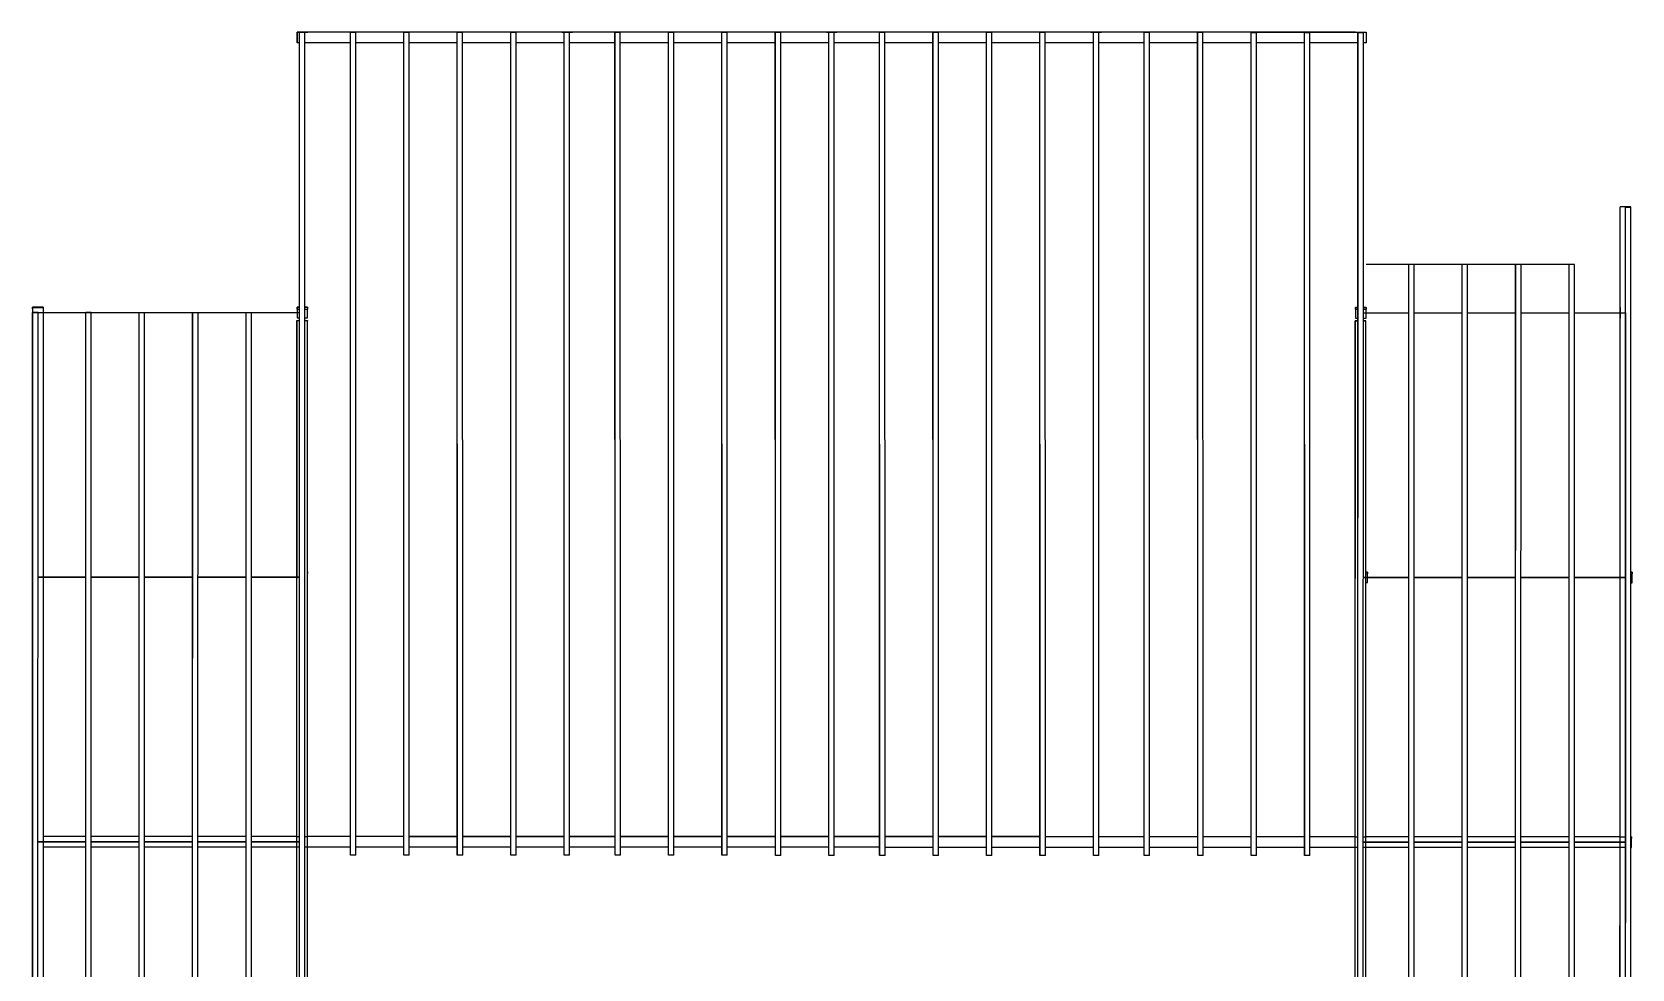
# Model space of a CAD drawing. Extents: x -15.5 to 2.7, y -11.6 to 9.6.
# Drawn here: x -15.48 to 2.66, y -1 to 9.62 of the extents above; entities that cross this region are included whole.
import ezdxf

# ---------------------------------------------------------------- set-up
doc = ezdxf.new("R2010")
doc.units = 0
doc.layers.get('0').update_dxf_attribs({"linetype": 'CONTINUOUS'})

msp = doc.modelspace()

# ---------------------------------------------------------------- linework, layer by layer
for p, q in [((-12.475, 9.617), (-12.475, 9.617)), ((-12.475, 9.617), (-12.475, 9.497)), ((-12.475, 9.617), (-12.474, 9.617)), ((-12.434, 9.617), (-12.475, 9.617)), ((-12.475, 9.597), (-12.475, 9.617)), ((-12.474, 9.617), (-12.473, 9.615)), ((-12.474, 9.617), (-12.355, 9.617)), ((-12.474, 9.597), (-12.474, 9.617)), ((-12.473, 9.615), (-12.473, 9.597)), ((-12.447, 9.615), (-12.473, 9.615)), ((-12.448, -11.624), (-12.447, 9.615)), ((-12.447, 9.495), (-12.447, 9.615)), ((-12.447, 9.615), (-12.387, 9.615)), ((-12.447, 9.615), (-12.447, 9.615)), ((-12.387, 9.615), (-12.447, 9.615)), ((-12.434, 9.617), (-12.428, 9.618)), ((-12.432, 9.617), (-12.434, 9.617)), ((-12.432, 9.617), (-12.428, 9.617)), ((-12.43, 9.617), (-12.432, 9.617)), ((-12.43, 9.617), (-12.428, 9.617)), ((-12.428, 9.617), (-12.43, 9.617)), ((-12.428, 9.618), (-12.422, 9.617)), ((-12.428, 9.617), (-12.424, 9.617)), ((-12.428, 9.617), (-12.425, 9.617)), ((-12.428, 9.617), (-12.427, 9.617)), ((-12.427, 9.617), (-12.427, 9.617)), ((-12.425, 9.617), (-12.427, 9.617)), ((-12.424, 9.617), (-12.425, 9.617)), ((-12.422, 9.617), (-12.424, 9.617)), ((-12.355, 9.617), (-12.422, 9.617)), ((-12.387, 9.615), (-12.387, 9.615)), ((-12.387, 9.615), (-12.387, 9.615)), ((-12.387, 9.615), (-12.387, 9.615)), ((-12.355, 9.615), (-12.387, 9.615)), ((-12.387, 9.495), (-12.387, 9.615)), ((-12.355, 9.617), (-12.355, 9.617)), ((-12.355, 9.615), (-12.355, 9.617)), ((-9.475, 9.616), (-12.355, 9.617)), ((-11.872, 9.615), (-12.355, 9.615)), ((-11.872, 9.495), (-11.872, 9.615)), ((-11.872, 9.615), (-11.812, 9.615)), ((-11.871, 9.615), (-11.872, 9.615)), ((-11.87, 0.284), (-11.871, 9.615)), ((-11.812, 9.615), (-11.871, 9.615)), ((-11.812, 9.615), (-11.811, 9.615)), ((-11.812, 9.615), (-11.812, 9.615)), ((-11.811, 9.615), (-11.812, 9.615)), ((-11.266, 9.615), (-11.812, 9.615)), ((-11.811, 9.495), (-11.811, 9.615)), ((-11.266, 9.495), (-11.266, 9.615)), ((-11.266, 9.615), (-11.206, 9.615)), ((-11.265, 9.615), (-11.266, 9.615)), ((-11.264, 0.284), (-11.265, 9.615)), ((-11.206, 9.615), (-11.265, 9.615)), ((-11.206, 9.615), (-11.205, 9.615)), ((-11.206, 9.615), (-11.206, 9.615)), ((-11.205, 9.615), (-11.206, 9.615)), ((-10.66, 9.615), (-11.206, 9.615)), ((-11.205, 9.495), (-11.205, 9.615)), ((-10.66, 9.495), (-10.66, 9.615)), ((-10.66, 9.615), (-10.6, 9.615)), ((-10.659, 9.615), (-10.66, 9.615)), ((-10.658, 0.284), (-10.659, 9.615)), ((-10.6, 9.615), (-10.659, 9.615)), ((-10.6, 9.615), (-10.599, 9.615)), ((-10.6, 9.615), (-10.6, 9.615)), ((-10.599, 9.615), (-10.6, 9.615)), ((-10.054, 9.615), (-10.6, 9.615)), ((-10.599, 9.495), (-10.599, 9.615)), ((-10.054, 9.495), (-10.054, 9.615)), ((-10.054, 9.615), (-9.994, 9.615)), ((-10.053, 9.615), (-10.054, 9.615)), ((-10.052, 0.284), (-10.053, 9.615)), ((-9.994, 9.615), (-10.053, 9.615)), ((-9.994, 9.615), (-9.993, 9.615)), ((-9.994, 9.615), (-9.994, 9.615)), ((-9.993, 9.615), (-9.994, 9.615)), ((-9.475, 9.615), (-9.994, 9.615)), ((-9.993, 9.495), (-9.993, 9.615)), ((-9.475, 9.616), (-9.355, 9.616)), ((-9.475, 9.615), (-9.475, 9.616)), ((-9.475, 9.616), (-9.475, 9.616)), ((-9.434, 9.616), (-9.475, 9.616)), ((-9.475, 9.616), (-9.475, 9.616)), ((-9.475, 9.616), (-9.475, 9.615)), ((-9.475, 9.616), (-9.475, 9.616)), ((-9.448, 9.615), (-9.475, 9.615)), ((-9.475, 9.615), (-9.475, 9.615)), ((-9.448, 9.495), (-9.448, 9.615)), ((-9.448, 9.615), (-9.388, 9.615)), ((-9.447, 9.614), (-9.448, 9.615)), ((-9.446, 0.284), (-9.447, 9.614)), ((-9.388, 9.614), (-9.447, 9.614)), ((-9.434, 9.616), (-9.428, 9.617)), ((-9.432, 9.616), (-9.434, 9.616)), ((-9.432, 9.616), (-9.428, 9.617)), ((-9.43, 9.616), (-9.432, 9.616)), ((-9.43, 9.616), (-9.428, 9.617)), ((-9.428, 9.616), (-9.43, 9.616)), ((-9.428, 9.617), (-9.424, 9.616)), ((-9.428, 9.617), (-9.422, 9.616)), ((-9.428, 9.617), (-9.426, 9.616)), ((-9.428, 9.616), (-9.427, 9.616)), ((-9.427, 9.616), (-9.427, 9.616)), ((-9.426, 9.616), (-9.427, 9.616)), ((-9.424, 9.616), (-9.426, 9.616)), ((-9.422, 9.616), (-9.424, 9.616)), ((-9.355, 9.616), (-9.422, 9.616)), ((-9.388, 9.615), (-9.387, 9.614)), ((-9.388, 9.614), (-9.388, 9.615)), ((-9.355, 9.615), (-9.388, 9.615)), ((-9.387, 9.614), (-9.388, 9.614)), ((-9.387, 9.495), (-9.387, 9.614)), ((-9.355, 9.616), (-9.355, 9.616)), ((-9.355, 9.615), (-9.355, 9.616)), ((-6.475, 9.616), (-9.355, 9.616)), ((-8.872, 9.615), (-9.355, 9.615)), ((-8.872, 9.495), (-8.872, 9.615)), ((-8.872, 9.615), (-8.812, 9.615)), ((-8.871, 9.614), (-8.872, 9.615)), ((-8.87, 0.284), (-8.871, 9.614)), ((-8.812, 9.614), (-8.871, 9.614)), ((-8.812, 9.615), (-8.811, 9.614)), ((-8.812, 9.614), (-8.812, 9.615)), ((-8.266, 9.615), (-8.812, 9.615)), ((-8.811, 9.614), (-8.812, 9.614)), ((-8.811, 9.495), (-8.811, 9.614)), ((-8.266, 9.495), (-8.266, 9.615)), ((-8.266, 9.615), (-8.206, 9.615)), ((-8.265, 9.614), (-8.266, 9.615)), ((-8.264, 0.284), (-8.265, 9.614)), ((-8.206, 9.614), (-8.265, 9.614)), ((-8.206, 9.615), (-8.205, 9.614)), ((-8.206, 9.614), (-8.206, 9.615)), ((-7.66, 9.615), (-8.206, 9.615)), ((-8.205, 9.614), (-8.206, 9.614)), ((-8.205, 9.495), (-8.205, 9.614)), ((-7.66, 9.495), (-7.66, 9.615)), ((-7.66, 9.615), (-7.6, 9.615)), ((-7.659, 9.614), (-7.66, 9.615)), ((-7.6, 9.615), (-7.599, 9.614)), ((-7.6, 9.614), (-7.6, 9.615)), ((-7.054, 9.614), (-7.6, 9.615)), ((-7.054, 9.494), (-7.054, 9.614)), ((-7.054, 9.614), (-6.994, 9.614)), ((-7.053, 9.614), (-7.054, 9.614)), ((-6.994, 9.614), (-6.993, 9.614)), ((-6.994, 9.614), (-6.994, 9.614)), ((-6.475, 9.614), (-6.994, 9.614)), ((-6.475, 9.616), (-6.355, 9.616)), ((-6.475, 9.614), (-6.475, 9.616)), ((-6.475, 9.616), (-6.475, 9.616)), ((-6.434, 9.616), (-6.475, 9.616)), ((-6.475, 9.616), (-6.475, 9.616)), ((-6.475, 9.616), (-6.475, 9.614)), ((-6.475, 9.616), (-6.475, 9.616)), ((-6.448, 9.614), (-6.475, 9.614)), ((-6.475, 9.614), (-6.475, 9.614)), ((-6.448, 9.494), (-6.448, 9.614)), ((-6.448, 9.614), (-6.388, 9.614)), ((-6.447, 9.614), (-6.448, 9.614)), ((-6.434, 9.616), (-6.428, 9.617)), ((-6.432, 9.616), (-6.434, 9.616)), ((-6.432, 9.616), (-6.428, 9.616)), ((-6.43, 9.616), (-6.432, 9.616)), ((-6.43, 9.616), (-6.428, 9.616)), ((-6.428, 9.616), (-6.43, 9.616)), ((-6.428, 9.617), (-6.422, 9.616)), ((-6.428, 9.616), (-6.424, 9.616)), ((-6.428, 9.616), (-6.426, 9.616)), ((-6.428, 9.616), (-6.427, 9.616)), ((-6.428, 9.616), (-6.428, 9.616)), ((-6.426, 9.616), (-6.427, 9.616)), ((-6.424, 9.616), (-6.426, 9.616)), ((-6.422, 9.616), (-6.424, 9.616)), ((-6.355, 9.616), (-6.422, 9.616)), ((-6.388, 9.614), (-6.387, 9.614)), ((-6.388, 9.614), (-6.388, 9.614)), ((-6.355, 9.614), (-6.388, 9.614)), ((-6.355, 9.616), (-6.355, 9.616)), ((-6.355, 9.614), (-6.355, 9.616)), ((-3.475, 9.615), (-6.355, 9.616)), ((-5.872, 9.614), (-6.355, 9.614)), ((-5.872, 9.494), (-5.872, 9.614)), ((-5.872, 9.614), (-5.812, 9.614)), ((-5.871, 9.614), (-5.872, 9.614)), ((-3.475, 9.615), (-3.355, 9.615)), ((-3.475, 9.614), (-3.475, 9.615)), ((-3.475, 9.615), (-3.475, 9.615)), ((-3.434, 9.615), (-3.475, 9.615)), ((-3.475, 9.615), (-3.475, 9.615)), ((-3.475, 9.615), (-3.475, 9.614)), ((-3.475, 9.615), (-3.475, 9.615)), ((-3.434, 9.615), (-3.428, 9.616)), ((-3.432, 9.615), (-3.434, 9.615)), ((-3.432, 9.615), (-3.428, 9.616)), ((-3.43, 9.615), (-3.432, 9.615)), ((-3.43, 9.615), (-3.428, 9.616)), ((-3.428, 9.615), (-3.43, 9.615)), ((-3.428, 9.616), (-3.424, 9.615)), ((-3.428, 9.616), (-3.422, 9.615)), ((-3.428, 9.616), (-3.426, 9.615)), ((-3.428, 9.615), (-3.427, 9.615)), ((-3.428, 9.615), (-3.428, 9.615)), ((-3.426, 9.615), (-3.427, 9.615)), ((-3.424, 9.615), (-3.426, 9.615)), ((-3.422, 9.615), (-3.424, 9.615)), ((-3.355, 9.615), (-3.422, 9.615)), ((-3.355, 9.615), (-3.355, 9.615)), ((-3.355, 9.614), (-3.355, 9.615)), ((-0.475, 9.615), (-3.355, 9.615)), ((-0.475, 9.613), (-0.475, 9.615)), ((-0.475, 9.615), (-0.475, 9.615)), ((-0.475, 9.615), (-0.475, 9.613)), ((-0.475, 9.615), (-0.475, 9.615)), ((-0.475, 9.615), (-0.434, 9.615)), ((-0.475, 9.615), (-0.475, 9.615)), ((-0.434, 9.615), (-0.428, 9.615)), ((-0.434, 9.615), (-0.432, 9.615)), ((-0.432, 9.615), (-0.428, 9.615)), ((-0.432, 9.615), (-0.43, 9.615)), ((-0.43, 9.615), (-0.428, 9.615)), ((-0.43, 9.615), (-0.428, 9.615)), ((-0.428, 9.615), (-0.424, 9.615)), ((-0.428, 9.615), (-0.423, 9.615)), ((-0.428, 9.615), (-0.426, 9.615)), ((-0.428, 9.615), (-0.427, 9.615)), ((-0.428, 9.615), (-0.428, 9.615)), ((-0.427, 9.615), (-0.426, 9.615)), ((-0.426, 9.615), (-0.424, 9.615)), ((-0.424, 9.615), (-0.423, 9.615)), ((-0.423, 9.615), (-0.355, 9.615)), ((-0.355, 9.613), (-0.355, 9.615)), ((-0.355, 9.615), (-0.355, 9.615)), ((-0.355, 9.615), (-0.355, 9.615)), ((-0.355, 9.615), (-0.355, 9.615)), ((-0.355, 9.615), (-0.354, 9.613)), ((-0.355, 9.615), (-0.355, 9.615)), ((-12.475, 9.597), (-12.474, 9.597)), ((-12.475, 9.497), (-12.474, 9.597)), ((-12.475, 9.597), (-12.475, 9.497)), ((-12.475, 9.497), (-12.475, 9.497)), ((-12.475, 9.497), (-12.475, 9.497)), ((-12.473, 9.495), (-12.475, 9.497)), ((-12.473, 9.497), (-12.475, 9.497)), ((-12.475, 9.497), (-12.475, 9.497)), ((-12.475, 9.497), (-12.475, 9.497)), ((-12.474, 9.597), (-12.473, 9.597)), ((-12.473, 9.597), (-12.473, 9.497)), ((-12.473, 9.497), (-12.473, 9.495)), ((-12.447, 9.495), (-12.473, 9.495)), ((-12.447, 6.497), (-12.447, 9.495)), ((-11.872, 9.495), (-12.387, 9.495)), ((-12.387, 6.497), (-12.387, 9.495)), ((-11.871, 0.497), (-11.872, 9.495)), ((-11.266, 9.495), (-11.811, 9.495)), ((-11.81, 0.497), (-11.811, 9.495)), ((-11.265, 0.497), (-11.266, 9.495)), ((-10.66, 9.495), (-11.205, 9.495)), ((-11.204, 0.497), (-11.205, 9.495)), ((-10.659, 0.497), (-10.66, 9.495)), ((-10.054, 9.495), (-10.599, 9.495)), ((-10.598, 0.497), (-10.599, 9.495)), ((-10.053, 0.497), (-10.054, 9.495)), ((-9.448, 9.495), (-9.993, 9.495)), ((-9.992, 0.497), (-9.993, 9.495)), ((-9.447, 0.497), (-9.448, 9.495)), ((-8.872, 9.495), (-9.387, 9.495)), ((-9.386, 0.497), (-9.387, 9.495)), ((-8.871, 0.496), (-8.872, 9.495)), ((-8.266, 9.495), (-8.811, 9.495)), ((-8.81, 0.496), (-8.811, 9.495)), ((-8.265, 0.496), (-8.266, 9.495)), ((-7.66, 9.495), (-8.205, 9.495)), ((-8.204, 0.496), (-8.205, 9.495)), ((-7.659, 0.496), (-7.66, 9.495)), ((-7.658, 0.284), (-7.659, 9.614)), ((-7.6, 9.614), (-7.659, 9.614)), ((-7.599, 9.614), (-7.6, 9.614)), ((-7.599, 9.495), (-7.599, 9.614)), ((-7.054, 9.494), (-7.599, 9.495)), ((-7.598, 0.496), (-7.599, 9.495)), ((-7.053, 0.496), (-7.054, 9.494)), ((-7.052, 0.283), (-7.053, 9.614)), ((-6.994, 9.614), (-7.053, 9.614)), ((-6.993, 9.614), (-6.994, 9.614)), ((-6.993, 9.494), (-6.993, 9.614)), ((-6.448, 9.494), (-6.993, 9.494)), ((-6.992, 0.496), (-6.993, 9.494)), ((-6.447, 0.496), (-6.448, 9.494)), ((-6.446, 0.283), (-6.447, 9.614)), ((-6.388, 9.614), (-6.447, 9.614)), ((-6.387, 9.614), (-6.388, 9.614)), ((-6.387, 9.494), (-6.387, 9.614)), ((-5.872, 9.494), (-6.387, 9.494)), ((-6.386, 0.496), (-6.387, 9.494)), ((-5.871, 0.496), (-5.872, 9.494)), ((-5.87, 0.283), (-5.871, 9.614)), ((-5.812, 9.614), (-5.871, 9.614)), ((-5.812, 9.614), (-5.811, 9.614)), ((-5.812, 9.614), (-5.812, 9.614)), ((-5.811, 9.614), (-5.812, 9.614)), ((-5.266, 9.614), (-5.812, 9.614)), ((-5.811, 9.494), (-5.811, 9.614)), ((-5.266, 9.494), (-5.811, 9.494)), ((-5.81, 0.496), (-5.811, 9.494)), ((-5.266, 9.494), (-5.266, 9.614)), ((-5.266, 9.614), (-5.206, 9.614)), ((-5.265, 9.614), (-5.266, 9.614)), ((-5.265, 0.496), (-5.266, 9.494)), ((-5.264, 0.283), (-5.265, 9.614)), ((-5.206, 9.614), (-5.265, 9.614)), ((-5.206, 9.614), (-5.205, 9.614)), ((-5.206, 9.614), (-5.206, 9.614)), ((-5.205, 9.614), (-5.206, 9.614)), ((-4.66, 9.614), (-5.206, 9.614)), ((-5.205, 9.494), (-5.205, 9.614)), ((-4.66, 9.494), (-5.205, 9.494)), ((-5.204, 0.496), (-5.205, 9.494)), ((-4.66, 9.494), (-4.66, 9.614)), ((-4.66, 9.614), (-4.6, 9.614)), ((-4.659, 9.614), (-4.66, 9.614)), ((-4.659, 0.496), (-4.66, 9.494)), ((-4.658, 0.283), (-4.659, 9.614)), ((-4.6, 9.614), (-4.659, 9.614)), ((-4.6, 9.614), (-4.599, 9.614)), ((-4.6, 9.614), (-4.6, 9.614)), ((-4.599, 9.614), (-4.6, 9.614)), ((-4.054, 9.614), (-4.6, 9.614)), ((-4.599, 9.494), (-4.599, 9.614)), ((-4.054, 9.494), (-4.599, 9.494)), ((-4.598, 0.496), (-4.599, 9.494)), ((-4.054, 9.494), (-4.054, 9.614)), ((-4.054, 9.614), (-3.994, 9.614)), ((-4.053, 9.613), (-4.054, 9.614)), ((-4.053, 0.496), (-4.054, 9.494)), ((-4.052, 0.283), (-4.053, 9.613)), ((-3.994, 9.613), (-4.053, 9.613)), ((-3.994, 9.614), (-3.993, 9.613)), ((-3.994, 9.613), (-3.994, 9.614)), ((-3.993, 9.613), (-3.994, 9.613)), ((-3.475, 9.614), (-3.994, 9.614)), ((-3.993, 9.494), (-3.993, 9.613)), ((-3.448, 9.494), (-3.993, 9.494)), ((-3.992, 0.496), (-3.993, 9.494)), ((-3.448, 9.614), (-3.475, 9.614)), ((-3.475, 9.614), (-3.475, 9.614)), ((-3.448, 9.494), (-3.448, 9.614)), ((-3.448, 9.614), (-3.388, 9.614)), ((-3.447, 9.613), (-3.448, 9.614)), ((-3.447, 0.495), (-3.448, 9.494)), ((-3.446, 0.283), (-3.447, 9.613)), ((-3.388, 9.613), (-3.447, 9.613)), ((-3.388, 9.614), (-3.387, 9.613)), ((-3.388, 9.613), (-3.388, 9.614)), ((-3.355, 9.614), (-3.388, 9.614)), ((-3.387, 9.613), (-3.388, 9.613)), ((-3.387, 9.494), (-3.387, 9.613)), ((-2.872, 9.494), (-3.387, 9.494)), ((-3.386, 0.495), (-3.387, 9.494)), ((-2.872, 9.614), (-3.355, 9.614)), ((-2.872, 9.494), (-2.872, 9.614)), ((-2.872, 9.614), (-2.812, 9.614)), ((-2.871, 9.613), (-2.872, 9.614)), ((-2.871, 0.495), (-2.872, 9.494)), ((-2.87, 0.283), (-2.871, 9.613)), ((-2.812, 9.613), (-2.871, 9.613)), ((-2.812, 9.614), (-2.811, 9.613)), ((-2.812, 9.613), (-2.812, 9.614)), ((-2.266, 9.614), (-2.812, 9.614)), ((-2.811, 9.613), (-2.812, 9.613)), ((-2.811, 9.494), (-2.811, 9.613)), ((-2.266, 9.494), (-2.811, 9.494)), ((-2.81, 0.495), (-2.811, 9.494)), ((-2.266, 9.494), (-2.266, 9.614)), ((-2.266, 9.614), (-2.206, 9.614)), ((-2.265, 9.613), (-2.266, 9.614)), ((-2.265, 0.495), (-2.266, 9.494)), ((-2.264, 0.283), (-2.265, 9.613)), ((-2.206, 9.613), (-2.265, 9.613)), ((-2.206, 9.614), (-2.205, 9.613)), ((-2.206, 9.613), (-2.206, 9.614)), ((-1.66, 9.613), (-2.206, 9.614)), ((-2.205, 9.613), (-2.206, 9.613)), ((-2.205, 9.494), (-2.205, 9.613)), ((-1.66, 9.494), (-2.205, 9.494)), ((-2.204, 0.495), (-2.205, 9.494)), ((-1.66, 9.494), (-1.66, 9.613)), ((-1.66, 9.613), (-1.6, 9.613)), ((-1.659, 9.613), (-1.66, 9.613)), ((-1.659, 0.495), (-1.66, 9.494)), ((-1.658, 0.282), (-1.659, 9.613)), ((-1.6, 9.613), (-1.659, 9.613)), ((-1.6, 9.613), (-1.599, 9.613)), ((-1.6, 9.613), (-1.6, 9.613)), ((-1.599, 9.613), (-1.6, 9.613)), ((-1.054, 9.613), (-1.6, 9.613)), ((-1.599, 9.493), (-1.599, 9.613)), ((-1.054, 9.493), (-1.599, 9.493)), ((-1.598, 0.495), (-1.599, 9.493)), ((-1.054, 9.493), (-1.054, 9.613)), ((-1.054, 9.613), (-0.994, 9.613)), ((-1.053, 9.613), (-1.054, 9.613)), ((-1.053, 0.495), (-1.054, 9.493)), ((-1.052, 0.282), (-1.053, 9.613)), ((-0.994, 9.613), (-1.053, 9.613)), ((-0.994, 9.613), (-0.993, 9.613)), ((-0.994, 9.613), (-0.994, 9.613)), ((-0.993, 9.613), (-0.994, 9.613)), ((-0.475, 9.613), (-0.994, 9.613)), ((-0.993, 9.493), (-0.993, 9.613)), ((-0.448, 9.493), (-0.993, 9.493)), ((-0.992, 0.495), (-0.993, 9.493)), ((-0.448, 9.613), (-0.475, 9.613)), ((-0.475, 9.613), (-0.475, 9.613)), ((-0.449, -11.627), (-0.447, 9.613)), ((-0.448, 9.493), (-0.448, 9.613)), ((-0.448, 9.613), (-0.388, 9.613)), ((-0.447, 9.613), (-0.448, 9.613)), ((-0.448, 6.495), (-0.448, 9.493)), ((-0.388, 9.613), (-0.447, 9.613)), ((-0.388, 9.613), (-0.387, 9.613)), ((-0.388, 9.613), (-0.388, 9.613)), ((-0.387, 9.613), (-0.388, 9.613)), ((-0.355, 9.613), (-0.388, 9.613)), ((-0.387, 9.493), (-0.387, 9.613)), ((-0.354, 9.493), (-0.387, 9.493)), ((-0.387, 6.495), (-0.387, 9.493)), ((-0.354, 9.613), (-0.355, 9.613)), ((-0.354, 9.613), (-0.354, 9.493)), ((2.524, 7.635), (2.526, 7.634)), ((2.644, 7.635), (2.524, 7.635)), ((2.524, 6.494), (2.524, 7.635)), ((2.524, 0.493), (2.526, 7.634)), ((2.586, 7.634), (2.526, 7.634)), ((2.582, -11.627), (2.586, 7.633)), ((2.584, 0.493), (2.586, 7.634)), ((2.586, 7.633), (2.586, 7.634)), ((2.586, 7.634), (2.644, 7.634)), ((2.586, 7.633), (2.646, 7.633)), ((2.644, 7.634), (2.644, 7.635)), ((2.644, 7.635), (2.646, 7.634)), ((2.644, 7.634), (2.646, 7.634)), ((2.645, 3.494), (2.646, 7.633)), ((2.646, 7.633), (2.646, 7.634)), ((2.646, 7.633), (2.646, 7.634)), ((2.646, 7.633), (2.646, 7.634)), ((2.646, 7.634), (2.646, 7.634)), ((2.646, 7.633), (2.646, 7.633)), ((2.646, 7.633), (2.646, 7.633)), ((0.129, 6.982), (-0.354, 6.982)), ((0.127, -11.627), (0.129, 6.982)), ((0.129, 6.982), (0.128, 6.982)), ((0.188, 6.982), (0.128, 6.982)), ((0.128, 0.495), (0.128, 6.982)), ((0.188, 6.982), (0.129, 6.982)), ((0.189, 6.982), (0.188, 6.982)), ((0.188, 6.982), (0.188, 6.982)), ((0.189, 6.982), (0.188, 6.982)), ((0.188, 0.495), (0.189, 6.982)), ((0.735, 6.982), (0.189, 6.982)), ((0.735, 6.982), (0.734, 6.982)), ((0.794, 6.982), (0.734, 6.982)), ((0.734, 0.495), (0.734, 6.982)), ((0.734, 0.495), (0.735, 6.982)), ((0.794, 6.982), (0.735, 6.982)), ((0.794, 6.982), (0.794, 6.982)), ((0.795, 6.982), (0.794, 6.982)), ((0.795, 6.982), (0.794, 6.982)), ((0.794, 0.495), (0.795, 6.982)), ((1.341, 6.982), (0.795, 6.982)), ((1.341, 6.982), (1.34, 6.982)), ((1.4, 6.982), (1.34, 6.982)), ((1.34, 0.495), (1.34, 6.982)), ((1.34, 0.495), (1.341, 6.982)), ((1.4, 6.982), (1.341, 6.982)), ((1.4, 6.982), (1.4, 6.982)), ((1.401, 6.982), (1.4, 6.982)), ((1.401, 6.982), (1.4, 6.982)), ((1.4, 0.495), (1.401, 6.982)), ((1.947, 6.981), (1.401, 6.982)), ((2.006, 6.982), (1.946, 6.982)), ((1.947, 6.981), (1.946, 6.982)), ((1.946, 0.494), (1.946, 6.982)), ((1.946, 0.494), (1.947, 6.981)), ((2.006, 6.981), (1.947, 6.981)), ((2.006, 6.981), (2.006, 6.982)), ((2.007, 6.981), (2.006, 6.982)), ((2.007, 6.981), (2.006, 6.981)), ((2.006, 0.494), (2.007, 6.981)), ((-15.476, 6.498), (-15.475, 6.498)), ((-15.476, 6.498), (-15.476, 6.378)), ((-15.434, 6.498), (-15.476, 6.498)), ((-15.476, 6.378), (-15.475, 6.378)), ((-15.476, 6.378), (-15.475, 6.378)), ((-15.475, 6.378), (-15.476, 3.498)), ((-15.475, 6.498), (-15.474, 6.496)), ((-15.355, 6.497), (-15.475, 6.498)), ((-15.475, 6.498), (-15.475, 6.498)), ((-15.475, 6.478), (-15.475, 6.498)), ((-15.475, 6.478), (-15.475, 6.498)), ((-15.475, 6.478), (-15.475, 6.478)), ((-15.475, 6.478), (-15.475, 6.378)), ((-15.475, 6.478), (-15.475, 6.378)), ((-15.475, -11.624), (-15.473, 6.436)), ((-15.475, 6.378), (-15.475, 6.378)), ((-15.475, 6.378), (-15.475, 6.378)), ((-15.474, 6.496), (-15.474, 6.436)), ((-15.474, 6.496), (-15.355, 6.496)), ((-15.474, 6.436), (-15.474, 6.436)), ((-15.474, 6.436), (-15.414, 6.436)), ((-15.473, 6.436), (-15.474, 6.436)), ((-15.474, 6.256), (-15.474, 6.436)), ((-15.414, 6.436), (-15.473, 6.436)), ((-15.434, 6.498), (-15.429, 6.498)), ((-15.432, 6.498), (-15.434, 6.498)), ((-15.432, 6.498), (-15.429, 6.498)), ((-15.43, 6.498), (-15.432, 6.498)), ((-15.43, 6.498), (-15.428, 6.498)), ((-15.428, 6.498), (-15.43, 6.498)), ((-15.429, 6.498), (-15.425, 6.498)), ((-15.429, 6.498), (-15.423, 6.498)), ((-15.428, 6.498), (-15.426, 6.498)), ((-15.428, 6.498), (-15.428, 6.498)), ((-15.428, 6.498), (-15.428, 6.498)), ((-15.426, 6.498), (-15.428, 6.498)), ((-15.425, 6.498), (-15.426, 6.498)), ((-15.423, 6.498), (-15.425, 6.498)), ((-15.356, 6.498), (-15.423, 6.498)), ((-15.415, -11.623), (-15.413, 6.436)), ((-15.414, 6.436), (-15.413, 6.436)), ((-15.414, 6.436), (-15.414, 6.436)), ((-15.413, 6.436), (-15.414, 6.436)), ((-15.414, 6.436), (-12.447, 6.436)), ((-15.414, 6.436), (-15.414, 6.436)), ((-15.356, 6.498), (-15.355, 6.497)), ((-15.355, 6.496), (-15.355, 6.497)), ((-15.355, 6.497), (-15.355, 6.497)), ((-15.354, 6.496), (-15.355, 6.497)), ((-15.355, 6.497), (-15.355, 6.496)), ((-15.355, 6.496), (-15.354, 6.496)), ((-15.355, 6.496), (-15.355, 6.496)), ((-15.354, 6.496), (-15.355, 0.498)), ((-14.873, -11.624), (-14.871, 6.436)), ((-14.872, 6.436), (-14.812, 6.436)), ((-14.871, 6.436), (-14.872, 6.436)), ((-14.872, 0.498), (-14.872, 6.436)), ((-14.812, 6.436), (-14.871, 6.436)), ((-14.812, 6.436), (-14.811, 6.436)), ((-14.812, 6.436), (-14.812, 6.436)), ((-14.811, 6.436), (-14.812, 6.436)), ((-14.812, 0.498), (-14.811, 6.436)), ((-14.267, -11.624), (-14.265, 6.435)), ((-14.266, 6.436), (-14.206, 6.436)), ((-14.265, 6.435), (-14.266, 6.436)), ((-14.266, 0.497), (-14.266, 6.436)), ((-14.206, 6.435), (-14.265, 6.435)), ((-14.206, 6.436), (-14.205, 6.435)), ((-14.206, 6.435), (-14.206, 6.436)), ((-14.205, 6.435), (-14.206, 6.435)), ((-14.206, 0.497), (-14.205, 6.435)), ((-13.661, -11.624), (-13.659, 6.435)), ((-13.66, 6.436), (-13.6, 6.436)), ((-13.659, 6.435), (-13.66, 6.436)), ((-13.66, 0.497), (-13.66, 6.436)), ((-13.6, 6.435), (-13.659, 6.435)), ((-13.6, 6.436), (-13.599, 6.435)), ((-13.6, 6.435), (-13.6, 6.436)), ((-13.599, 6.435), (-13.6, 6.435)), ((-13.6, 0.497), (-13.599, 6.435)), ((-13.055, -11.624), (-13.053, 6.435)), ((-13.054, 6.436), (-12.994, 6.436)), ((-13.053, 6.435), (-13.054, 6.436)), ((-13.054, 0.497), (-13.054, 6.436)), ((-12.994, 6.435), (-13.053, 6.435)), ((-12.994, 6.436), (-12.993, 6.435)), ((-12.994, 6.435), (-12.994, 6.436)), ((-12.993, 6.435), (-12.994, 6.435)), ((-12.994, 0.497), (-12.993, 6.435)), ((-12.476, 6.497), (-12.447, 6.497)), ((-12.476, 6.497), (-12.476, 6.497)), ((-12.447, 6.497), (-12.476, 6.497)), ((-12.476, 6.497), (-12.476, 6.377)), ((-12.476, 6.477), (-12.476, 6.497)), ((-12.476, 6.477), (-12.447, 6.477)), ((-12.476, 6.477), (-12.476, 6.377)), ((-12.476, 6.377), (-12.447, 6.377)), ((-12.476, 6.377), (-12.476, 6.377)), ((-12.476, 6.377), (-12.476, 6.377)), ((-12.476, 6.377), (-12.476, 6.377)), ((-12.447, 6.477), (-12.447, 6.497)), ((-12.447, 6.497), (-12.447, 6.497)), ((-12.447, 6.377), (-12.447, 6.477)), ((-12.447, 6.347), (-12.447, 6.377)), ((-12.387, 6.497), (-12.356, 6.497)), ((-12.356, 6.497), (-12.387, 6.497)), ((-12.387, 6.477), (-12.387, 6.497)), ((-12.387, 6.497), (-12.387, 6.497)), ((-12.387, 6.477), (-12.356, 6.477)), ((-12.387, 6.377), (-12.387, 6.477)), ((-12.387, 6.377), (-12.356, 6.377)), ((-12.387, 6.347), (-12.387, 6.377)), ((-12.356, 6.497), (-12.356, 6.497)), ((-12.356, 6.497), (-12.356, 6.477)), ((-12.356, 6.377), (-12.356, 6.477)), ((-0.476, 6.495), (-0.448, 6.495)), ((-0.476, 6.495), (-0.476, 6.495)), ((-0.448, 6.495), (-0.476, 6.495)), ((-0.476, 6.495), (-0.476, 6.375)), ((-0.476, 6.475), (-0.476, 6.495)), ((-0.476, 6.475), (-0.448, 6.475)), ((-0.476, 6.475), (-0.476, 6.375)), ((-0.476, 6.375), (-0.448, 6.375)), ((-0.476, 6.375), (-0.476, 6.375)), ((-0.476, 6.375), (-0.476, 6.375)), ((-0.476, 6.375), (-0.476, 6.375)), ((-0.448, 6.475), (-0.448, 6.495)), ((-0.448, 6.495), (-0.448, 6.495)), ((-0.448, 6.375), (-0.448, 6.475)), ((-0.448, 6.344), (-0.448, 6.375)), ((-0.387, 6.495), (-0.356, 6.495)), ((-0.356, 6.495), (-0.387, 6.495)), ((-0.387, 6.475), (-0.387, 6.495)), ((-0.387, 6.495), (-0.387, 6.495)), ((-0.387, 6.475), (-0.356, 6.475)), ((-0.387, 6.375), (-0.387, 6.475)), ((-0.387, 6.433), (0.128, 6.433)), ((-0.387, 6.375), (-0.356, 6.375)), ((-0.387, 6.344), (-0.387, 6.375)), ((-0.356, 6.495), (-0.356, 6.495)), ((-0.356, 6.495), (-0.356, 6.475)), ((-0.356, 6.375), (-0.356, 6.475)), ((0.189, 6.433), (0.734, 6.433)), ((0.794, 6.433), (1.34, 6.433)), ((1.4, 6.433), (1.946, 6.433)), ((2.006, 6.433), (2.585, 6.433)), ((2.523, 0.494), (2.524, 6.374)), ((2.524, 6.494), (2.524, 6.494)), ((2.524, 6.494), (2.524, 6.494)), ((2.524, 6.494), (2.524, 6.374)), ((2.524, 6.494), (2.524, 6.494)), ((2.524, 6.494), (2.524, 6.374)), ((2.524, 6.374), (2.524, 6.374)), ((2.524, 6.374), (2.524, 6.374)), ((2.524, 6.374), (2.524, 6.374)), ((2.585, 6.433), (2.585, 3.433)), ((-15.474, 6.256), (-15.479, -11.623)), ((-15.476, -11.623), (-15.474, 6.256)), ((-12.476, 6.345), (-12.478, 6.347)), ((-12.478, 6.347), (-12.447, 6.347)), ((-12.478, 0.497), (-12.478, 6.347)), ((-12.477, 0.497), (-12.476, 6.345)), ((-12.447, 6.345), (-12.476, 6.345)), ((-12.448, 0.496), (-12.447, 6.345)), ((-12.447, 6.345), (-12.447, 6.347)), ((-12.387, 6.347), (-12.358, 6.347)), ((-12.387, 6.345), (-12.387, 6.347)), ((-12.358, 6.345), (-12.387, 6.345)), ((-12.387, 0.496), (-12.387, 6.345)), ((-12.358, 6.347), (-12.356, 6.345)), ((-12.358, 6.345), (-12.358, 6.347)), ((-12.356, 6.345), (-12.358, 6.345)), ((-12.357, 3.497), (-12.356, 6.345)), ((-0.477, 6.343), (-0.479, 6.344)), ((-0.479, 6.344), (-0.448, 6.344)), ((-0.479, 0.495), (-0.479, 6.344)), ((-0.478, 0.495), (-0.477, 6.343)), ((-0.448, 6.343), (-0.477, 6.343)), ((-0.448, 6.343), (-0.448, 6.344)), ((-0.448, 0.494), (-0.448, 6.343)), ((-0.388, 0.493), (-0.387, 6.343)), ((-0.387, 6.344), (-0.359, 6.344)), ((-0.387, 6.343), (-0.387, 6.344)), ((-0.359, 6.343), (-0.387, 6.343)), ((-0.359, 6.344), (-0.357, 6.343)), ((-0.359, 6.343), (-0.359, 6.344)), ((-0.357, 6.343), (-0.359, 6.343)), ((-0.358, 3.495), (-0.357, 6.343)), ((-15.476, 3.498), (-15.476, 3.498)), ((-15.476, 3.498), (-15.476, 3.498)), ((-15.476, 3.498), (-15.476, 3.498)), ((-15.476, 3.498), (-15.476, 3.378)), ((-15.476, 3.498), (-15.476, 3.498)), ((-15.476, 3.478), (-15.476, 3.498)), ((-15.476, 3.478), (-15.476, 3.498)), ((-15.476, 3.478), (-15.476, 3.478)), ((-15.476, 3.478), (-15.476, 3.378)), ((-15.476, 3.478), (-15.476, 3.378)), ((-12.357, 3.497), (-12.356, 3.497)), ((-12.356, 3.497), (-12.357, 3.497)), ((-12.357, 3.477), (-12.357, 3.497)), ((-12.357, 3.497), (-12.357, 3.497)), ((-12.357, 3.477), (-12.356, 3.477)), ((-12.357, 3.377), (-12.357, 3.477)), ((-12.356, 3.497), (-12.356, 3.497)), ((-12.356, 3.497), (-12.356, 3.477)), ((-12.356, 3.377), (-12.356, 3.477)), ((-0.358, 3.495), (-0.341, 3.495)), ((-0.341, 3.495), (-0.358, 3.495)), ((-0.358, 3.475), (-0.358, 3.495)), ((-0.358, 3.495), (-0.358, 3.495)), ((-0.358, 3.475), (-0.341, 3.475)), ((-0.358, 3.375), (-0.358, 3.475)), ((-0.341, 3.495), (-0.341, 3.495)), ((-0.341, 3.495), (-0.341, 3.475)), ((-0.341, 3.375), (-0.341, 3.475)), ((2.645, 3.494), (2.659, 3.494)), ((2.659, 3.494), (2.645, 3.494)), ((2.645, 3.474), (2.645, 3.494)), ((2.645, 3.494), (2.645, 3.494)), ((2.645, 3.474), (2.659, 3.474)), ((2.645, 3.374), (2.645, 3.474)), ((2.659, 3.494), (2.659, 3.494)), ((2.659, 3.494), (2.659, 3.474)), ((2.659, 3.374), (2.659, 3.474)), ((-15.476, 3.378), (-15.477, 0.472)), ((-15.476, 3.378), (-15.476, 3.378)), ((-15.476, 3.378), (-15.476, 3.378)), ((-15.476, 3.378), (-15.476, 3.378)), ((-15.476, 3.378), (-15.476, 3.378)), ((-14.872, 3.436), (-15.414, 3.436)), ((-15.414, 3.436), (-14.872, 3.436)), ((-14.266, 3.436), (-14.812, 3.436)), ((-14.812, 3.436), (-14.266, 3.436)), ((-13.66, 3.436), (-14.206, 3.436)), ((-14.206, 3.436), (-13.66, 3.436)), ((-13.054, 3.436), (-13.6, 3.436)), ((-13.6, 3.436), (-13.054, 3.436)), ((-12.448, 3.436), (-12.994, 3.436)), ((-12.994, 3.436), (-12.448, 3.436)), ((-12.357, 3.377), (-12.356, 3.377)), ((-12.357, 0.497), (-12.357, 3.377)), ((-0.388, 3.433), (0.128, 3.433)), ((0.128, 3.433), (-0.388, 3.433)), ((-0.358, 3.375), (-0.341, 3.375)), ((-0.358, 0.495), (-0.358, 3.375)), ((0.188, 3.433), (0.734, 3.433)), ((0.734, 3.433), (0.188, 3.433)), ((0.794, 3.433), (1.34, 3.433)), ((1.34, 3.433), (0.794, 3.433)), ((1.4, 3.433), (1.946, 3.433)), ((1.946, 3.433), (1.4, 3.433)), ((2.006, 3.433), (2.585, 3.433)), ((2.585, 3.433), (2.006, 3.433)), ((2.585, 3.433), (2.584, 0.433)), ((2.645, 3.374), (2.659, 3.374)), ((2.645, 0.494), (2.645, 3.374)), ((-15.48, 0.461), (-15.481, 0.458)), ((-15.481, 0.458), (-15.481, 0.455)), ((-15.481, 0.455), (-15.481, 0.452)), ((-15.481, 0.452), (-15.481, 0.449)), ((-15.481, 0.449), (-15.481, 0.446)), ((-15.481, 0.446), (-15.48, 0.442)), ((-15.479, 0.467), (-15.48, 0.464)), ((-15.48, 0.464), (-15.48, 0.461)), ((-15.48, 0.442), (-15.48, 0.439)), ((-15.48, 0.439), (-15.479, 0.436)), ((-15.478, 0.47), (-15.479, 0.467)), ((-15.479, 0.436), (-15.478, 0.433)), ((-15.477, 0.472), (-15.478, 0.47)), ((-15.478, 0.433), (-15.477, 0.431)), ((-15.477, 0.431), (-15.478, -2.528)), ((-15.477, 0.472), (-15.477, 0.431)), ((-14.872, 0.436), (-15.414, 0.436)), ((-15.414, 0.436), (-14.872, 0.436)), ((-15.355, 0.376), (-15.358, -8.502)), ((-15.356, 0.496), (-15.355, 0.496)), ((-15.356, 0.496), (-15.356, 0.376)), ((-15.355, 0.376), (-15.356, 0.376)), ((-14.872, 0.498), (-15.355, 0.498)), ((-15.355, 0.498), (-15.355, 0.496)), ((-14.872, 0.496), (-15.355, 0.496)), ((-15.355, 0.496), (-15.355, 0.376)), ((-14.872, 0.376), (-15.355, 0.376)), ((-14.873, -8.502), (-14.872, 0.376)), ((-14.872, 0.496), (-14.872, 0.498)), ((-14.872, 0.376), (-14.872, 0.496)), ((-14.813, -8.502), (-14.812, 0.376)), ((-14.266, 0.497), (-14.812, 0.498)), ((-14.812, 0.496), (-14.812, 0.498)), ((-14.266, 0.496), (-14.812, 0.496)), ((-14.812, 0.376), (-14.812, 0.496)), ((-14.266, 0.436), (-14.812, 0.436)), ((-14.812, 0.436), (-14.266, 0.436)), ((-14.266, 0.376), (-14.812, 0.376)), ((-14.267, -8.502), (-14.266, 0.376)), ((-14.266, 0.496), (-14.266, 0.497)), ((-14.266, 0.376), (-14.266, 0.496)), ((-14.207, -8.502), (-14.206, 0.376)), ((-13.66, 0.497), (-14.206, 0.497)), ((-14.206, 0.496), (-14.206, 0.497)), ((-13.66, 0.496), (-14.206, 0.496)), ((-14.206, 0.376), (-14.206, 0.496)), ((-13.66, 0.436), (-14.206, 0.436)), ((-14.206, 0.436), (-13.66, 0.436)), ((-13.66, 0.376), (-14.206, 0.376)), ((-13.661, -8.502), (-13.66, 0.376)), ((-13.66, 0.496), (-13.66, 0.497)), ((-13.66, 0.376), (-13.66, 0.496)), ((-13.601, -8.502), (-13.6, 0.376)), ((-13.054, 0.497), (-13.6, 0.497)), ((-13.6, 0.496), (-13.6, 0.497)), ((-13.054, 0.496), (-13.6, 0.496)), ((-13.6, 0.376), (-13.6, 0.496)), ((-13.054, 0.436), (-13.6, 0.436)), ((-13.6, 0.436), (-13.054, 0.436)), ((-13.054, 0.376), (-13.6, 0.376)), ((-13.055, -8.503), (-13.054, 0.376)), ((-13.054, 0.496), (-13.054, 0.497)), ((-13.054, 0.376), (-13.054, 0.496)), ((-12.995, -8.503), (-12.994, 0.376)), ((-12.478, 0.497), (-12.994, 0.497)), ((-12.994, 0.496), (-12.994, 0.497)), ((-12.477, 0.496), (-12.994, 0.496)), ((-12.994, 0.376), (-12.994, 0.496)), ((-12.448, 0.436), (-12.994, 0.436)), ((-12.994, 0.436), (-12.448, 0.436)), ((-12.478, 0.376), (-12.994, 0.376)), ((-12.479, -2.531), (-12.478, 0.376)), ((-12.477, 0.497), (-12.478, 0.497)), ((-12.477, 0.376), (-12.478, 0.376)), ((-12.477, 0.496), (-12.477, 0.497)), ((-12.477, 0.496), (-12.448, 0.496)), ((-12.477, 0.376), (-12.477, 0.496)), ((-12.448, 0.376), (-12.477, 0.376)), ((-12.477, -2.528), (-12.477, 0.376)), ((-12.449, -8.504), (-12.448, 0.376)), ((-12.448, 0.376), (-12.448, 0.496)), ((-12.388, -8.504), (-12.387, 0.376)), ((-12.387, 0.496), (-12.357, 0.496)), ((-12.387, 0.376), (-12.387, 0.496)), ((-12.357, 0.376), (-12.387, 0.376)), ((-12.358, -8.503), (-12.357, 0.376)), ((-11.871, 0.497), (-12.357, 0.497)), ((-12.357, 0.496), (-12.357, 0.497)), ((-11.871, 0.496), (-12.357, 0.496)), ((-12.357, 0.376), (-12.357, 0.496)), ((-11.871, 0.376), (-12.357, 0.376)), ((-11.871, 0.496), (-11.871, 0.497)), ((-11.871, 0.376), (-11.871, 0.496)), ((-11.871, 0.285), (-11.871, 0.376)), ((-11.265, 0.497), (-11.81, 0.497)), ((-11.81, 0.496), (-11.81, 0.497)), ((-11.265, 0.495), (-11.81, 0.496)), ((-11.81, 0.376), (-11.81, 0.496)), ((-11.265, 0.375), (-11.81, 0.376)), ((-11.81, 0.284), (-11.81, 0.376)), ((-11.265, 0.495), (-11.265, 0.497)), ((-11.265, 0.375), (-11.265, 0.495)), ((-11.265, 0.285), (-11.265, 0.375)), ((-10.659, 0.497), (-11.204, 0.497)), ((-11.204, 0.495), (-11.204, 0.497)), ((-10.659, 0.495), (-11.204, 0.495)), ((-11.204, 0.375), (-11.204, 0.495)), ((-10.659, 0.375), (-11.204, 0.375)), ((-11.204, 0.284), (-11.204, 0.375)), ((-10.659, 0.495), (-10.659, 0.497)), ((-10.659, 0.375), (-10.659, 0.495)), ((-10.659, 0.285), (-10.659, 0.375)), ((-10.053, 0.497), (-10.598, 0.497)), ((-10.598, 0.495), (-10.598, 0.497)), ((-10.053, 0.495), (-10.598, 0.495)), ((-10.598, 0.375), (-10.598, 0.495)), ((-10.053, 0.375), (-10.598, 0.375)), ((-10.598, 0.284), (-10.598, 0.375)), ((-10.053, 0.495), (-10.053, 0.497)), ((-10.053, 0.375), (-10.053, 0.495)), ((-10.053, 0.284), (-10.053, 0.375)), ((-9.447, 0.497), (-9.992, 0.497)), ((-9.992, 0.495), (-9.992, 0.497)), ((-9.447, 0.495), (-9.992, 0.495)), ((-9.992, 0.375), (-9.992, 0.495)), ((-9.447, 0.375), (-9.992, 0.375)), ((-9.992, 0.284), (-9.992, 0.375)), ((-9.447, 0.495), (-9.447, 0.497)), ((-9.447, 0.375), (-9.447, 0.495)), ((-9.447, 0.284), (-9.447, 0.375)), ((-8.871, 0.496), (-9.386, 0.497)), ((-9.386, 0.495), (-9.386, 0.497)), ((-8.871, 0.495), (-9.386, 0.495)), ((-9.386, 0.375), (-9.386, 0.495)), ((-8.871, 0.375), (-9.386, 0.375)), ((-9.386, 0.284), (-9.386, 0.375)), ((-8.871, 0.495), (-8.871, 0.496)), ((-8.871, 0.375), (-8.871, 0.495)), ((-8.871, 0.284), (-8.871, 0.375)), ((-8.265, 0.496), (-8.81, 0.496)), ((-8.81, 0.495), (-8.81, 0.496)), ((-8.265, 0.495), (-8.81, 0.495)), ((-8.81, 0.375), (-8.81, 0.495)), ((-8.265, 0.375), (-8.81, 0.375)), ((-8.81, 0.284), (-8.81, 0.375)), ((-8.265, 0.495), (-8.265, 0.496)), ((-8.265, 0.375), (-8.265, 0.495)), ((-8.265, 0.284), (-8.265, 0.375)), ((-7.659, 0.496), (-8.204, 0.496)), ((-8.204, 0.495), (-8.204, 0.496)), ((-7.659, 0.495), (-8.204, 0.495)), ((-8.204, 0.375), (-8.204, 0.495)), ((-7.659, 0.375), (-8.204, 0.375)), ((-8.204, 0.284), (-8.204, 0.375)), ((-7.659, 0.495), (-7.659, 0.496)), ((-7.659, 0.375), (-7.659, 0.495)), ((-7.659, 0.284), (-7.659, 0.375)), ((-7.053, 0.496), (-7.598, 0.496)), ((-7.598, 0.495), (-7.598, 0.496)), ((-7.053, 0.495), (-7.598, 0.495)), ((-7.598, 0.375), (-7.598, 0.495)), ((-7.053, 0.375), (-7.598, 0.375)), ((-7.598, 0.284), (-7.598, 0.375)), ((-7.053, 0.495), (-7.053, 0.496)), ((-7.053, 0.375), (-7.053, 0.495)), ((-7.053, 0.284), (-7.053, 0.375)), ((-6.447, 0.496), (-6.992, 0.496)), ((-6.992, 0.495), (-6.992, 0.496)), ((-6.447, 0.495), (-6.992, 0.495)), ((-6.992, 0.375), (-6.992, 0.495)), ((-6.447, 0.375), (-6.992, 0.375)), ((-6.992, 0.283), (-6.992, 0.375)), ((-6.447, 0.495), (-6.447, 0.496)), ((-6.447, 0.375), (-6.447, 0.495)), ((-6.447, 0.284), (-6.447, 0.375)), ((-5.871, 0.496), (-6.386, 0.496)), ((-6.386, 0.495), (-6.386, 0.496)), ((-5.871, 0.495), (-6.386, 0.495)), ((-6.386, 0.375), (-6.386, 0.495)), ((-5.871, 0.375), (-6.386, 0.375)), ((-6.386, 0.283), (-6.386, 0.375)), ((-5.871, 0.495), (-5.871, 0.496)), ((-5.871, 0.375), (-5.871, 0.495)), ((-5.871, 0.284), (-5.871, 0.375)), ((-5.265, 0.496), (-5.81, 0.496)), ((-5.81, 0.494), (-5.81, 0.496)), ((-5.265, 0.494), (-5.81, 0.494)), ((-5.81, 0.374), (-5.81, 0.494)), ((-5.265, 0.374), (-5.81, 0.374)), ((-5.81, 0.283), (-5.81, 0.374)), ((-5.265, 0.494), (-5.265, 0.496)), ((-5.265, 0.374), (-5.265, 0.494)), ((-5.265, 0.284), (-5.265, 0.374)), ((-4.659, 0.496), (-5.204, 0.496)), ((-5.204, 0.494), (-5.204, 0.496)), ((-4.659, 0.494), (-5.204, 0.494)), ((-5.204, 0.374), (-5.204, 0.494)), ((-4.659, 0.374), (-5.204, 0.374)), ((-5.204, 0.283), (-5.204, 0.374)), ((-4.659, 0.494), (-4.659, 0.496)), ((-4.659, 0.374), (-4.659, 0.494)), ((-4.659, 0.283), (-4.659, 0.374)), ((-4.053, 0.496), (-4.598, 0.496)), ((-4.598, 0.494), (-4.598, 0.496)), ((-4.053, 0.494), (-4.598, 0.494)), ((-4.598, 0.374), (-4.598, 0.494)), ((-4.053, 0.374), (-4.598, 0.374)), ((-4.598, 0.283), (-4.598, 0.374)), ((-4.053, 0.494), (-4.053, 0.496)), ((-4.053, 0.374), (-4.053, 0.494)), ((-4.053, 0.283), (-4.053, 0.374)), ((-3.447, 0.495), (-3.992, 0.496)), ((-3.992, 0.494), (-3.992, 0.496)), ((-3.447, 0.494), (-3.992, 0.494)), ((-3.992, 0.374), (-3.992, 0.494)), ((-3.447, 0.374), (-3.992, 0.374)), ((-3.992, 0.283), (-3.992, 0.374)), ((-3.447, 0.494), (-3.447, 0.495)), ((-3.447, 0.374), (-3.447, 0.494)), ((-3.447, 0.283), (-3.447, 0.374)), ((-2.871, 0.495), (-3.386, 0.495)), ((-3.386, 0.494), (-3.386, 0.495)), ((-2.871, 0.494), (-3.386, 0.494)), ((-3.386, 0.374), (-3.386, 0.494)), ((-2.871, 0.374), (-3.386, 0.374)), ((-3.386, 0.283), (-3.386, 0.374)), ((-2.871, 0.494), (-2.871, 0.495)), ((-2.871, 0.374), (-2.871, 0.494)), ((-2.871, 0.283), (-2.871, 0.374)), ((-2.265, 0.495), (-2.81, 0.495)), ((-2.81, 0.494), (-2.81, 0.495)), ((-2.265, 0.494), (-2.81, 0.494)), ((-2.81, 0.374), (-2.81, 0.494)), ((-2.265, 0.374), (-2.81, 0.374)), ((-2.81, 0.283), (-2.81, 0.374)), ((-2.265, 0.494), (-2.265, 0.495)), ((-2.265, 0.374), (-2.265, 0.494)), ((-2.265, 0.283), (-2.265, 0.374)), ((-1.659, 0.495), (-2.204, 0.495)), ((-2.204, 0.494), (-2.204, 0.495)), ((-1.659, 0.494), (-2.204, 0.494)), ((-2.204, 0.374), (-2.204, 0.494)), ((-1.659, 0.374), (-2.204, 0.374)), ((-2.204, 0.283), (-2.204, 0.374)), ((-1.659, 0.494), (-1.659, 0.495)), ((-1.659, 0.374), (-1.659, 0.494)), ((-1.659, 0.283), (-1.659, 0.374)), ((-1.053, 0.495), (-1.598, 0.495)), ((-1.598, 0.494), (-1.598, 0.495)), ((-1.053, 0.494), (-1.598, 0.494)), ((-1.598, 0.374), (-1.598, 0.494)), ((-1.053, 0.374), (-1.598, 0.374)), ((-1.598, 0.282), (-1.598, 0.374)), ((-1.053, 0.494), (-1.053, 0.495)), ((-1.053, 0.374), (-1.053, 0.494)), ((-1.053, 0.283), (-1.053, 0.374)), ((-0.479, 0.495), (-0.992, 0.495)), ((-0.992, 0.494), (-0.992, 0.495)), ((-0.478, 0.494), (-0.992, 0.494)), ((-0.992, 0.374), (-0.992, 0.494)), ((-0.992, 0.282), (-0.992, 0.374)), ((-0.479, 0.374), (-0.992, 0.374)), ((-0.48, -8.505), (-0.479, 0.374)), ((-0.478, 0.495), (-0.479, 0.495)), ((-0.478, 0.374), (-0.479, 0.374)), ((-0.479, -8.505), (-0.478, 0.374)), ((-0.478, 0.494), (-0.478, 0.495)), ((-0.478, 0.494), (-0.448, 0.494)), ((-0.478, 0.374), (-0.478, 0.494)), ((-0.448, 0.374), (-0.478, 0.374)), ((-0.449, -8.506), (-0.448, 0.374)), ((-0.448, 0.374), (-0.448, 0.494)), ((-0.389, -8.506), (-0.388, 0.373)), ((-0.388, 0.493), (-0.358, 0.493)), ((-0.388, 0.373), (-0.388, 0.493)), ((0.128, 0.433), (-0.388, 0.433)), ((-0.388, 0.433), (0.128, 0.433)), ((-0.358, 0.373), (-0.388, 0.373)), ((0.128, 0.495), (-0.358, 0.495)), ((-0.358, 0.493), (-0.358, 0.495)), ((0.128, 0.493), (-0.358, 0.493)), ((-0.358, 0.373), (-0.358, 0.493)), ((0.128, 0.373), (-0.358, 0.373)), ((-0.358, -2.505), (-0.358, 0.373)), ((0.127, -8.505), (0.128, 0.373)), ((0.128, 0.493), (0.128, 0.495)), ((0.128, 0.373), (0.128, 0.493)), ((0.187, -8.505), (0.188, 0.373)), ((0.734, 0.495), (0.188, 0.495)), ((0.188, 0.493), (0.188, 0.495)), ((0.734, 0.493), (0.188, 0.493)), ((0.188, 0.373), (0.188, 0.493)), ((0.734, 0.433), (0.188, 0.433)), ((0.188, 0.433), (0.734, 0.433)), ((0.734, 0.373), (0.188, 0.373)), ((0.733, -8.505), (0.734, 0.373)), ((0.733, -8.505), (0.734, 0.373)), ((0.734, 0.495), (0.734, 0.495)), ((0.734, 0.493), (0.734, 0.495)), ((0.734, 0.493), (0.734, 0.495)), ((0.734, 0.493), (0.734, 0.493)), ((0.734, 0.373), (0.734, 0.493)), ((0.734, 0.373), (0.734, 0.493)), ((0.734, 0.373), (0.734, 0.373)), ((0.793, -8.505), (0.794, 0.373)), ((1.34, 0.495), (0.794, 0.495)), ((0.794, 0.493), (0.794, 0.495)), ((1.34, 0.493), (0.794, 0.493)), ((0.794, 0.373), (0.794, 0.493)), ((1.34, 0.433), (0.794, 0.433)), ((0.794, 0.433), (1.34, 0.433)), ((1.34, 0.373), (0.794, 0.373)), ((1.339, -8.505), (1.34, 0.373)), ((1.339, -8.505), (1.34, 0.373)), ((1.34, 0.495), (1.34, 0.495)), ((1.34, 0.493), (1.34, 0.495)), ((1.34, 0.493), (1.34, 0.495)), ((1.34, 0.493), (1.34, 0.493)), ((1.34, 0.373), (1.34, 0.493)), ((1.34, 0.373), (1.34, 0.493)), ((1.34, 0.373), (1.34, 0.373)), ((1.399, -8.505), (1.4, 0.373)), ((1.946, 0.494), (1.4, 0.495)), ((1.4, 0.493), (1.4, 0.495)), ((1.946, 0.493), (1.4, 0.493)), ((1.4, 0.373), (1.4, 0.493)), ((1.946, 0.433), (1.4, 0.433)), ((1.4, 0.433), (1.946, 0.433)), ((1.946, 0.373), (1.4, 0.373)), ((1.945, -8.505), (1.946, 0.373)), ((1.945, -8.505), (1.946, 0.373)), ((1.946, 0.494), (1.946, 0.494)), ((1.946, 0.493), (1.946, 0.494)), ((1.946, 0.493), (1.946, 0.494)), ((1.946, 0.493), (1.946, 0.493)), ((1.946, 0.373), (1.946, 0.493)), ((1.946, 0.373), (1.946, 0.493)), ((1.946, 0.373), (1.946, 0.373)), ((2.005, -8.505), (2.006, 0.373)), ((2.523, 0.494), (2.006, 0.494)), ((2.006, 0.493), (2.006, 0.494)), ((2.524, 0.493), (2.006, 0.493)), ((2.006, 0.373), (2.006, 0.493)), ((2.584, 0.433), (2.006, 0.433)), ((2.006, 0.433), (2.584, 0.433)), ((2.523, 0.373), (2.006, 0.373)), ((2.52, -8.505), (2.523, 0.373)), ((2.522, -8.507), (2.524, 0.373)), ((2.524, 0.373), (2.523, 0.373)), ((2.524, 0.493), (2.584, 0.493)), ((2.524, 0.373), (2.524, 0.493)), ((2.584, 0.373), (2.524, 0.373)), ((2.582, -8.507), (2.584, 0.373)), ((2.584, 0.433), (2.583, -2.567)), ((2.584, 0.373), (2.584, 0.493)), ((2.644, -2.506), (2.645, 0.374)), ((2.645, 0.494), (2.654, 0.494)), ((2.654, 0.494), (2.645, 0.494)), ((2.645, 0.474), (2.645, 0.494)), ((2.645, 0.494), (2.645, 0.494)), ((2.645, 0.474), (2.654, 0.474)), ((2.645, 0.374), (2.645, 0.474)), ((2.645, 0.374), (2.654, 0.374)), ((2.654, 0.494), (2.654, 0.494)), ((2.654, 0.494), (2.654, 0.474)), ((2.654, 0.374), (2.654, 0.474)), ((-11.87, 0.284), (-11.871, 0.285)), ((-11.81, 0.284), (-11.87, 0.284)), ((-11.264, 0.284), (-11.265, 0.285)), ((-11.204, 0.284), (-11.264, 0.284)), ((-10.658, 0.284), (-10.659, 0.285)), ((-10.598, 0.284), (-10.658, 0.284)), ((-10.052, 0.284), (-10.053, 0.284)), ((-9.992, 0.284), (-10.052, 0.284)), ((-9.446, 0.284), (-9.447, 0.284)), ((-9.386, 0.284), (-9.446, 0.284)), ((-8.87, 0.284), (-8.871, 0.284)), ((-8.81, 0.284), (-8.87, 0.284)), ((-8.264, 0.284), (-8.265, 0.284)), ((-8.204, 0.284), (-8.264, 0.284)), ((-7.658, 0.284), (-7.659, 0.284)), ((-7.598, 0.284), (-7.658, 0.284)), ((-7.052, 0.283), (-7.053, 0.284)), ((-6.992, 0.283), (-7.052, 0.283)), ((-6.446, 0.283), (-6.447, 0.284)), ((-6.386, 0.283), (-6.446, 0.283)), ((-5.87, 0.283), (-5.871, 0.284)), ((-5.81, 0.283), (-5.87, 0.283)), ((-5.264, 0.283), (-5.265, 0.284)), ((-5.204, 0.283), (-5.264, 0.283)), ((-4.658, 0.283), (-4.659, 0.283)), ((-4.598, 0.283), (-4.658, 0.283)), ((-4.052, 0.283), (-4.053, 0.283)), ((-3.992, 0.283), (-4.052, 0.283)), ((-3.446, 0.283), (-3.447, 0.283)), ((-3.386, 0.283), (-3.446, 0.283)), ((-2.87, 0.283), (-2.871, 0.283)), ((-2.81, 0.283), (-2.87, 0.283)), ((-2.264, 0.283), (-2.265, 0.283)), ((-2.204, 0.283), (-2.264, 0.283)), ((-1.658, 0.282), (-1.659, 0.283)), ((-1.598, 0.282), (-1.658, 0.282)), ((-1.052, 0.282), (-1.053, 0.283)), ((-0.992, 0.282), (-1.052, 0.282))]:
    msp.add_line(p, q)

doc.saveas('drawing.dxf')
